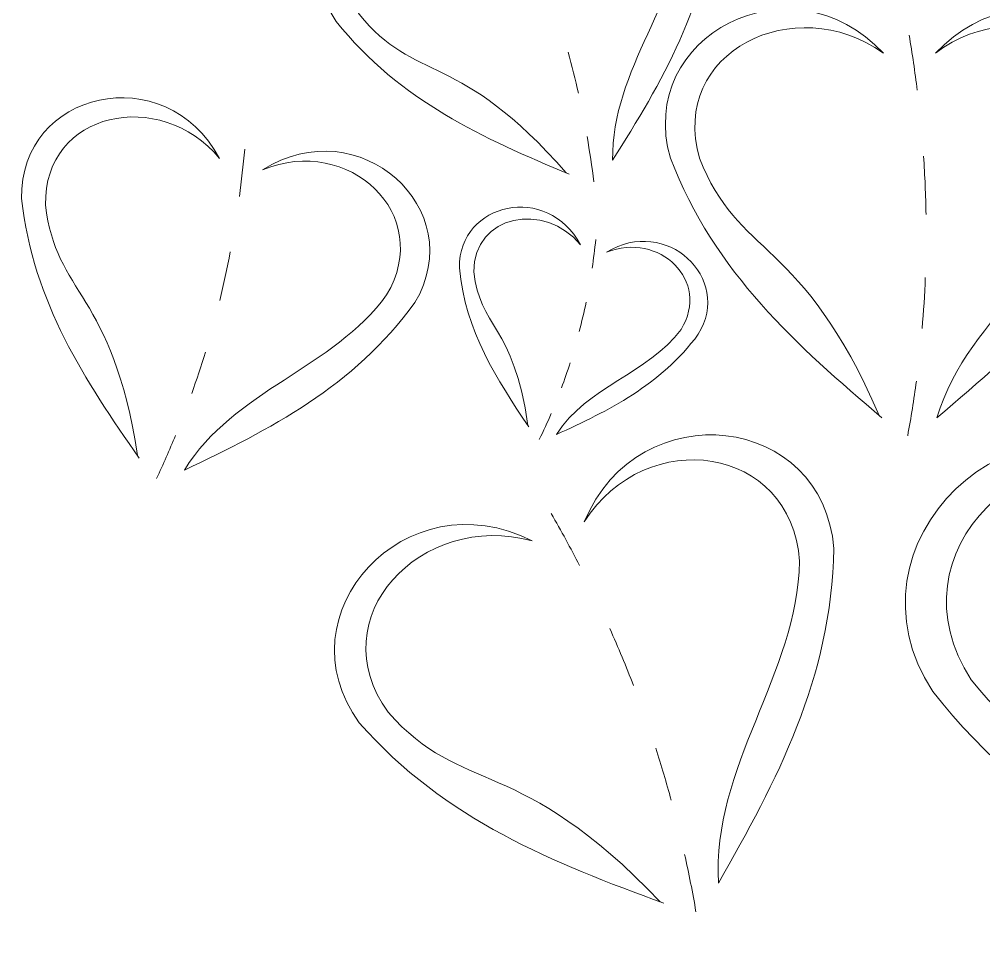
# Model space of a CAD drawing. Header units: millimetres. Extents: x -130 to 142, y -87 to 88.
# Drawn here: x -122.5 to -16.4, y -85.1 to 17.1 of the extents above; entities that cross this region are included whole.
import ezdxf

# ---------------------------------------------------------------- set-up
doc = ezdxf.new("R2010")
doc.units = ezdxf.units.MM
doc.header["$MEASUREMENT"] = 0
doc.layers.add('21', color=7, linetype='Continuous')

msp = doc.modelspace()

# ---------------------------------------------------------------- linework, layer by layer
at = {"layer": '21', "color": 1, "lineweight": 9}
for points in [[(-67.4101, 33.3634), (-62.1417, 44.4611), (-46.2661, 41.7235), (-45.9471, 30.0767), (-45.9471, 30.0767), (-46.6391, 18.8189), (-51.8429, 10.1664), (-57.2227, 1.6055)], [(-67.4102, 33.3634), (-61.6338, 41.5302), (-49.2301, 39.2179), (-48.9536, 29.121), (-48.9536, 29.121), (-49.5534, 19.3612), (-57.3595, 11.7252), (-57.2227, 1.6055)], [(-71.9676, 31.9201), (-82.6641, 37.9615), (-94.0693, 26.5839), (-87.6254, 16.8769), (-87.6254, 16.8769), (-80.5788, 8.07), (-71.3428, 3.9906), (-62.0155, 0.0876)], [(-71.9676, 31.9201), (-81.4375, 34.9861), (-90.6722, 26.0929), (-85.0858, 17.6777), (-85.0858, 17.6777), (-78.9769, 10.0426), (-74.0854, 13.7246), (-62.3155, 0.2132)], [(-27.4536, 13.3959), (-37.5232, 24.206), (-54.73, 15.3031), (-50.8669, 1.8347), (-50.8669, 1.8347), (-45.9859, -10.8208), (-36.8783, -18.8511), (-27.6021, -26.7125)], [(-21.7046, 13.3959), (-11.635, 24.206), (5.5718, 15.3031), (1.7086, 1.8347), (1.7086, 1.8347), (-3.1723, -10.8208), (-12.2799, -18.8511), (-21.5561, -26.7125)], [(-27.4536, 13.3959), (-37.1973, 20.3494), (-51.0137, 13.5068), (-47.6646, 1.8306), (-47.6646, 1.8306), (-43.4331, -9.1408), (-36.4883, -6.6956), (-27.9004, -26.4595)], [(-21.7046, 13.3959), (-12.1169, 20.6615), (1.2639, 13.5068), (-2.0852, 1.8306), (-2.0852, 1.8306), (-6.3166, -9.1408), (-18.0385, -15.061), (-21.5561, -26.7125)], [(-100.4343, 1.8124), (-106.3712, 12.8919), (-122.4598, 9.3035), (-122.2058, -2.6154), (-122.2058, -2.6154), (-120.9381, -14.0864), (-115.189, -22.6701), (-109.2645, -31.1514)], [(-100.4343, 1.8124), (-106.9405, 9.6484), (-119.7924, 7.0189), (-119.5723, -3.314), (-119.5723, -3.314), (-118.4732, -13.2586), (-112.229, -12.7548), (-109.455, -30.8786)], [(-95.7047, 0.5642), (-85.0737, 7.2712), (-72.8511, -3.7888), (-78.9534, -14.0302), (-78.9534, -14.0302), (-85.7164, -23.3818), (-94.9525, -28.0107), (-104.2906, -32.4641)], [(-95.7047, 0.5642), (-86.2397, 4.4598), (-76.785, -4.3313), (-82.0753, -13.2099), (-82.0753, -13.2099), (-87.9384, -21.3171), (-98.8671, -23.6424), (-104.2906, -32.4641)], [(-60.7647, -7.7014), (-64.2929, -0.8989), (-74.1296, -2.9545), (-74.0725, -10.2221), (-74.0725, -10.2221), (-73.3937, -17.225), (-69.9596, -22.5046), (-66.4176, -27.7232)], [(-60.7647, -7.7014), (-64.6665, -2.8714), (-72.5224, -4.369), (-72.4729, -10.6695), (-72.4729, -10.6695), (-71.8844, -16.7406), (-68.0739, -16.4846), (-66.5315, -27.5553)], [(-57.8919, -8.5011), (-51.3564, -4.4998), (-43.9964, -11.3419), (-47.8002, -17.5349), (-47.8002, -17.5349), (-51.9995, -23.18), (-57.6676, -25.926), (-63.3964, -28.5642)], [(-57.8919, -8.5011), (-52.0902, -6.204), (-46.3989, -11.6404), (-49.6965, -17.0092), (-49.6965, -17.0092), (-53.337, -21.9032), (-60.018, -23.2311), (-63.3964, -28.5642)], [(4.223, -32.095), (-13.4446, -21.8915), (-32.5667, -40.6048), (-22.0199, -56.828), (-22.0199, -56.828), (-10.4578, -71.5661), (4.8156, -78.4879), (20.2433, -85.1183)], [(-60.35, -38.1657), (-54.2978, -23.7698), (-33.9799, -26.3333), (-32.905, -41.1052), (-32.905, -41.1052), (-33.1363, -55.4414), (-39.247, -66.7285), (-45.5866, -77.9093)], [(-60.35, -38.1657), (-53.4843, -27.4625), (-37.5998, -29.6855), (-36.6679, -42.4918), (-36.6679, -42.4918), (-36.8685, -54.9203), (-46.3422, -65.0662), (-45.5866, -77.9093)], [(4.223, -32.095), (-11.455, -26.8524), (-26.933, -41.4742), (-17.7896, -55.5386), (-17.7896, -55.5386), (-7.7661, -68.3156), (0.416, -62.2788), (19.7471, -84.9049)], [(-66.0545, -40.2607), (-79.9855, -33.2038), (-93.8147, -48.3082), (-85.0733, -60.2645), (-85.0733, -60.2645), (-75.6184, -71.0433), (-63.6549, -75.6925), (-51.5857, -80.1126)], [(-66.0545, -40.2607), (-78.2567, -36.9118), (-89.4725, -48.7363), (-81.8943, -59.1016), (-81.8943, -59.1016), (-73.6975, -68.4461), (-67.6976, -63.489), (-51.9739, -79.9703)]]:
    msp.add_open_spline(points, degree=3, knots=[0, 0, 0, 0, 0.33333333, 0.33333333, 0.33333333, 0.33333333, 1, 1, 1, 1], dxfattribs=at)
for points in [[(-24.6184, 15.382), (-24.2705, 13.3332), (-23.9734, 11.3068), (-23.725, 9.3019)], [(-62.1099, 13.5083), (-61.6944, 11.9909), (-61.3179, 10.4778), (-60.9785, 8.9686)], [(-60.0297, 4.2284), (-59.7362, 2.5576), (-59.4863, 0.8914), (-59.2774, -0.7703)], [(-97.6706, 2.8308), (-97.8292, 1.0698), (-98.0247, -0.6618), (-98.2557, -2.3651)], [(-23.0297, 2.0504), (-22.8837, -0.1092), (-22.7943, -2.2438), (-22.759, -4.3547)], [(-59.0716, -7.1033), (-59.1828, -8.1755), (-59.3161, -9.2294), (-59.4709, -10.2658)], [(-99.2581, -8.4817), (-99.6068, -10.2901), (-99.9968, -12.0656), (-100.426, -13.8098)], [(-22.8373, -11.2919), (-22.912, -13.1823), (-23.0297, -15.0538), (-23.1885, -16.9073)], [(-60.1321, -13.9862), (-60.3595, -15.0857), (-60.6117, -16.1648), (-60.8877, -17.2245)], [(-101.9966, -19.4998), (-102.4685, -21.0388), (-102.9717, -22.5529), (-103.5047, -24.0432)], [(-61.8917, -20.6802), (-62.192, -21.6145), (-62.5111, -22.5333), (-62.8483, -23.4374)], [(-23.8219, -22.6862), (-24.0921, -24.7084), (-24.4106, -26.7093), (-24.7744, -28.6902)], [(-63.9686, -26.237), (-64.3849, -27.21), (-64.8223, -28.1655), (-65.2797, -29.1048)], [(-105.2805, -28.6598), (-105.9418, -30.2648), (-106.6382, -31.8417), (-107.3676, -33.3924)], [(-63.965, -37.2568), (-62.8732, -39.1629), (-61.8399, -41.0653), (-60.8628, -42.9642)], [(-57.5304, -49.9062), (-56.5985, -51.9959), (-55.7319, -54.0814), (-54.9277, -56.163)], [(-52.4774, -63.075), (-51.8625, -64.978), (-51.2974, -66.8779), (-50.7795, -68.7749)], [(-49.3021, -74.7399), (-48.8333, -76.8449), (-48.4201, -78.9463), (-48.0592, -81.0445)]]:
    msp.add_open_spline(points, degree=3, dxfattribs=at)

doc.saveas('drawing.dxf')
